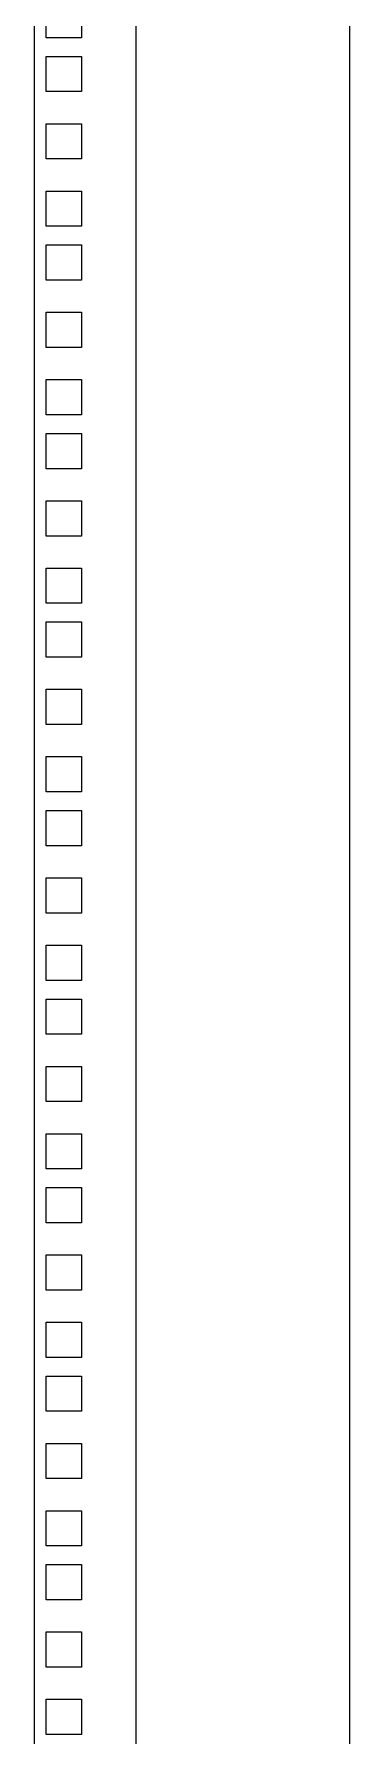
# Model space of a CAD drawing. Header units: millimetres. Extents: x -25459 to 1045457, y -66278 to 462905.
# Drawn here: x 756389 to 757134, y 35049 to 39080 of the extents above; entities that cross this region are included whole.
import ezdxf

# ---------------------------------------------------------------- set-up
doc = ezdxf.new("R2010")
doc.units = ezdxf.units.MM

# ---------------------------------------------------------------- blocks, each defined once
blk = doc.blocks.new('*U72')
at = {"color": 0, "linetype": 'ByBlock', "lineweight": -2}
for p, q in [((525.5, 1100.1), (525.5, 1055.65)), ((549.5, 1100.1), (549.5, 1055.65)), ((600, 1055.65), (600, 1100.1)), ((528.35, 1057.85), (528.35, 1066.15)), ((536.65, 1066.15), (536.65, 1057.85)), ((536.65, 1057.85), (528.35, 1057.85)), ((525.5, 1055.65), (525.5, 1011.2)), ((528.35, 1045.15), (528.35, 1053.45)), ((528.35, 1053.45), (536.65, 1053.45)), ((536.65, 1053.45), (536.65, 1045.15)), ((549.5, 1055.65), (549.5, 1011.2)), ((600, 1011.2), (600, 1055.65)), ((536.65, 1045.15), (528.35, 1045.15)), ((528.35, 1029.275), (528.35, 1037.575)), ((528.35, 1037.575), (536.65, 1037.575)), ((536.65, 1037.575), (536.65, 1029.275)), ((536.65, 1029.275), (528.35, 1029.275)), ((528.35, 1013.4), (528.35, 1021.7)), ((528.35, 1021.7), (536.65, 1021.7)), ((536.65, 1021.7), (536.65, 1013.4)), ((536.65, 1013.4), (528.35, 1013.4)), ((525.5, 1011.2), (525.5, 966.75)), ((528.35, 1000.7), (528.35, 1009)), ((528.35, 1009), (536.65, 1009)), ((536.65, 1009), (536.65, 1000.7)), ((549.5, 1011.2), (549.5, 966.75)), ((600, 966.75), (600, 1011.2)), ((536.65, 1000.7), (528.35, 1000.7)), ((528.35, 984.825), (528.35, 993.125)), ((528.35, 993.125), (536.65, 993.125)), ((536.65, 993.125), (536.65, 984.825)), ((536.65, 984.825), (528.35, 984.825)), ((528.35, 968.95), (528.35, 977.25)), ((528.35, 977.25), (536.65, 977.25)), ((536.65, 977.25), (536.65, 968.95)), ((536.65, 968.95), (528.35, 968.95)), ((525.5, 966.75), (525.5, 922.3)), ((528.35, 956.25), (528.35, 964.55)), ((528.35, 964.55), (536.65, 964.55)), ((536.65, 964.55), (536.65, 956.25)), ((549.5, 966.75), (549.5, 922.3)), ((600, 922.3), (600, 966.75)), ((536.65, 956.25), (528.35, 956.25)), ((528.35, 940.375), (528.35, 948.675)), ((528.35, 948.675), (536.65, 948.675)), ((536.65, 948.675), (536.65, 940.375)), ((536.65, 940.375), (528.35, 940.375)), ((528.35, 924.5), (528.35, 932.8)), ((528.35, 932.8), (536.65, 932.8)), ((536.65, 932.8), (536.65, 924.5)), ((536.65, 924.5), (528.35, 924.5)), ((525.5, 922.3), (525.5, 877.85)), ((528.35, 911.8), (528.35, 920.1)), ((528.35, 920.1), (536.65, 920.1)), ((536.65, 920.1), (536.65, 911.8)), ((549.5, 922.3), (549.5, 877.85)), ((600, 877.85), (600, 922.3)), ((536.65, 911.8), (528.35, 911.8)), ((528.35, 895.925), (528.35, 904.225)), ((528.35, 904.225), (536.65, 904.225)), ((536.65, 904.225), (536.65, 895.925)), ((536.65, 895.925), (528.35, 895.925)), ((528.35, 880.05), (528.35, 888.35)), ((528.35, 888.35), (536.65, 888.35)), ((536.65, 888.35), (536.65, 880.05)), ((536.65, 880.05), (528.35, 880.05)), ((525.5, 877.85), (525.5, 833.4)), ((528.35, 867.35), (528.35, 875.65)), ((528.35, 875.65), (536.65, 875.65)), ((536.65, 875.65), (536.65, 867.35)), ((549.5, 877.85), (549.5, 833.4)), ((600, 833.4), (600, 877.85)), ((536.65, 867.35), (528.35, 867.35)), ((528.35, 851.475), (528.35, 859.775)), ((528.35, 859.775), (536.65, 859.775)), ((536.65, 859.775), (536.65, 851.475)), ((536.65, 851.475), (528.35, 851.475)), ((528.35, 835.6), (528.35, 843.9)), ((528.35, 843.9), (536.65, 843.9)), ((536.65, 843.9), (536.65, 835.6)), ((536.65, 835.6), (528.35, 835.6)), ((525.5, 833.4), (525.5, 788.95)), ((528.35, 822.9), (528.35, 831.2)), ((528.35, 831.2), (536.65, 831.2)), ((536.65, 831.2), (536.65, 822.9)), ((549.5, 833.4), (549.5, 788.95)), ((600, 788.95), (600, 833.4)), ((536.65, 822.9), (528.35, 822.9)), ((528.35, 807.025), (528.35, 815.325)), ((528.35, 815.325), (536.65, 815.325)), ((536.65, 815.325), (536.65, 807.025)), ((536.65, 807.025), (528.35, 807.025)), ((528.35, 791.15), (528.35, 799.45)), ((528.35, 799.45), (536.65, 799.45)), ((536.65, 799.45), (536.65, 791.15)), ((536.65, 791.15), (528.35, 791.15)), ((525.5, 788.95), (525.5, 744.5)), ((528.35, 778.45), (528.35, 786.75)), ((528.35, 786.75), (536.65, 786.75)), ((536.65, 786.75), (536.65, 778.45)), ((549.5, 788.95), (549.5, 744.5)), ((600, 744.5), (600, 788.95)), ((536.65, 778.45), (528.35, 778.45)), ((528.35, 762.575), (528.35, 770.875)), ((528.35, 770.875), (536.65, 770.875)), ((536.65, 770.875), (536.65, 762.575)), ((536.65, 762.575), (528.35, 762.575)), ((528.35, 746.7), (528.35, 755)), ((528.35, 755), (536.65, 755)), ((536.65, 755), (536.65, 746.7)), ((536.65, 746.7), (528.35, 746.7)), ((525.5, 744.5), (525.5, 700.05)), ((528.35, 734), (528.35, 742.3)), ((528.35, 742.3), (536.65, 742.3)), ((536.65, 742.3), (536.65, 734)), ((549.5, 744.5), (549.5, 700.05)), ((600, 700.05), (600, 744.5)), ((536.65, 734), (528.35, 734)), ((528.35, 718.125), (528.35, 726.425)), ((528.35, 726.425), (536.65, 726.425)), ((536.65, 726.425), (536.65, 718.125)), ((536.65, 718.125), (528.35, 718.125)), ((528.35, 702.25), (528.35, 710.55)), ((528.35, 710.55), (536.65, 710.55)), ((536.65, 710.55), (536.65, 702.25)), ((536.65, 702.25), (528.35, 702.25)), ((525.5, 700.05), (525.5, 655.6)), ((528.35, 689.55), (528.35, 697.85)), ((528.35, 697.85), (536.65, 697.85)), ((536.65, 697.85), (536.65, 689.55)), ((549.5, 700.05), (549.5, 655.6)), ((600, 655.6), (600, 700.05)), ((536.65, 689.55), (528.35, 689.55)), ((528.35, 673.675), (528.35, 681.975)), ((528.35, 681.975), (536.65, 681.975)), ((536.65, 681.975), (536.65, 673.675)), ((536.65, 673.675), (528.35, 673.675)), ((528.35, 657.8), (528.35, 666.1)), ((528.35, 666.1), (536.65, 666.1)), ((536.65, 666.1), (536.65, 657.8)), ((536.65, 657.8), (528.35, 657.8))]:
    blk.add_line(p, q, dxfattribs=at)

msp = doc.modelspace()

# ---------------------------------------------------------------- block references
at = {"xscale": 10, "yscale": 10, "zscale": 10}
msp.add_blockref('*U72', (751133.539, 28493.371), dxfattribs=at)

doc.saveas('drawing.dxf')
